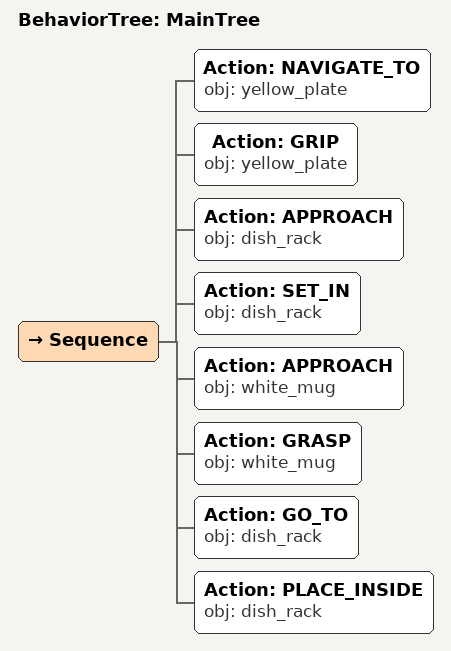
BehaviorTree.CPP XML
<root main_tree_to_execute="MainTree">
  <BehaviorTree ID="MainTree">
    <Sequence>
      <!-- Navigate to yellow_plate -->
      <Action ID="NAVIGATE_TO" obj="yellow_plate" />
      <!-- Grip yellow_plate -->
      <Action ID="GRIP" obj="yellow_plate" />
      <!-- Approach dish_rack -->
      <Action ID="APPROACH" obj="dish_rack" />
      <!-- Set in dish_rack -->
      <Action ID="SET_IN" obj="dish_rack" />
      <!-- Approach white_mug -->
      <Action ID="APPROACH" obj="white_mug" />
      <!-- Grasp white_mug -->
      <Action ID="GRASP" obj="white_mug" />
      <!-- Go to dish_rack -->
      <Action ID="GO_TO" obj="dish_rack" />
      <!-- Place inside dish_rack -->
      <Action ID="PLACE_INSIDE" obj="dish_rack" />
    </Sequence>
  </BehaviorTree>
</root>
